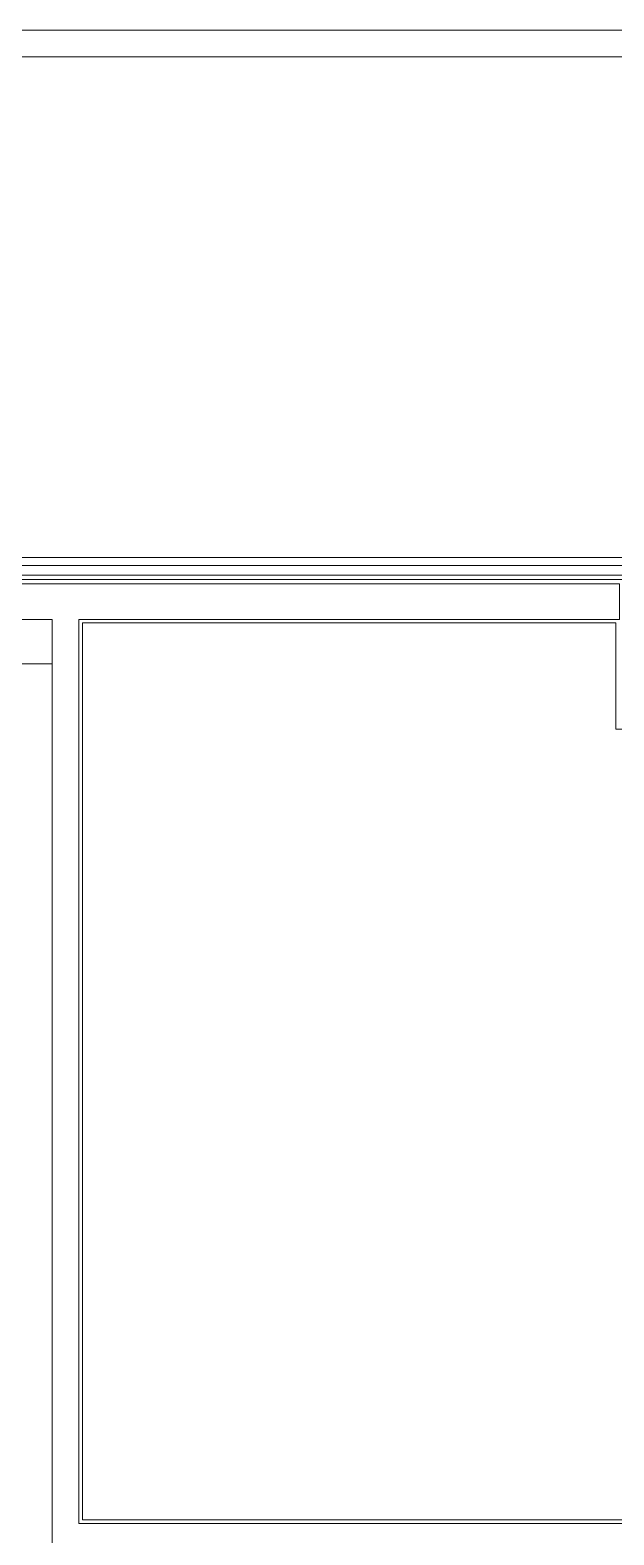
# Model space of a CAD drawing. Extents: x -2365 to 41970, y -230 to 8114.
# Drawn here: x 11063 to 11393, y 3356 to 4205 of the extents above; entities that cross this region are included whole.
import ezdxf

# ---------------------------------------------------------------- set-up
doc = ezdxf.new("R2010")
doc.units = 0
doc.header["$LTSCALE"] = 25
for name, color, linetype, lineweight in [('00', 9, 'Continuous', 9), ('06D', 9, 'Continuous', 9), ('10A', 9, 'Continuous', 9), ('14', 9, 'Continuous', 9), ('33', 9, 'BATTING', 9), ('40A', 9, 'Continuous', 9)]:
    doc.layers.add(name, color=color, linetype=linetype, lineweight=lineweight)
doc.linetypes.add('BATTING', pattern='A,0.0001,-0.1,[134,ltypeshp.shx,S=0.1,R=0,X=-0.1,Y=0],-0.2,[134,ltypeshp.shx,S=0.1,R=180,X=0.1,Y=0],-0.1', length=0.4001)

msp = doc.modelspace()

# ---------------------------------------------------------------- linework, layer by layer
at = {"layer": '00'}
msp.add_lwpolyline([(11395.84, 3142.5), (11039.04, 3142.5), (11039.04, 3157.5), (11105.84, 3157.5), (11105.84, 3347.5), (11075.84, 3347.5), (11075.84, 3872.5), (10675.84, 3872.5), (10675.84, 3892.5), (11395.84, 3892.5), (11395.84, 3872.5), (11090.84, 3872.5), (11090.84, 3362.5), (11460.84, 3362.5), (11460.84, 3812.5), (11475.84, 3812.5), (11475.84, 3192.5), (11460.84, 3192.5), (11460.84, 3347.5), (11335.84, 3347.5), (11335.84, 3157.5), (11395.84, 3157.5), (11395.84, 3142.5)], dxfattribs=at)
at = {"layer": '06D'}
for points in [[(12297.51, 207.5), (11450.84, 207.5), (11450.84, 307.5), (7390.84, 307.5), (7390.84, 1357.5), (9790.84, 1357.5), (9790.84, 3897.5), (11450.84, 3897.5), (11450.84, 3997.5), (12297.51, 3997.5)], [(10675.84, 3847.5), (11075.84, 3847.5)]]:
    msp.add_lwpolyline(points, dxfattribs=at)
at = {"layer": '10A'}
msp.add_lwpolyline([(11438.59, 3907.5), (9789.09, 3907.5), (9789.09, 3903), (11438.59, 3903)], close=True, dxfattribs=at)
at = {"layer": '14'}
msp.add_lwpolyline([(11393.84, 3870.5), (11092.84, 3870.5), (11092.84, 3364.5), (11458.84, 3364.5), (11458.84, 3810.5), (11393.84, 3810.5)], close=True, dxfattribs=at)
at = {"layer": '33', "ltscale": 0.2}
msp.add_lwpolyline([(9793.34, 3110.3), (9793.34, 3895), (11453.34, 3895), (11453.34, 3995), (11761.14, 3995)], dxfattribs=at)
at = {"layer": '40A'}
for points in [[(13990, 0), (6995, 0), (6995, 4205), (13990, 4205)], [(7075, 4190), (13450.06, 4190), (13450.06, 15), (7075, 15)]]:
    msp.add_lwpolyline(points, close=True, dxfattribs=at)

doc.saveas('drawing.dxf')
